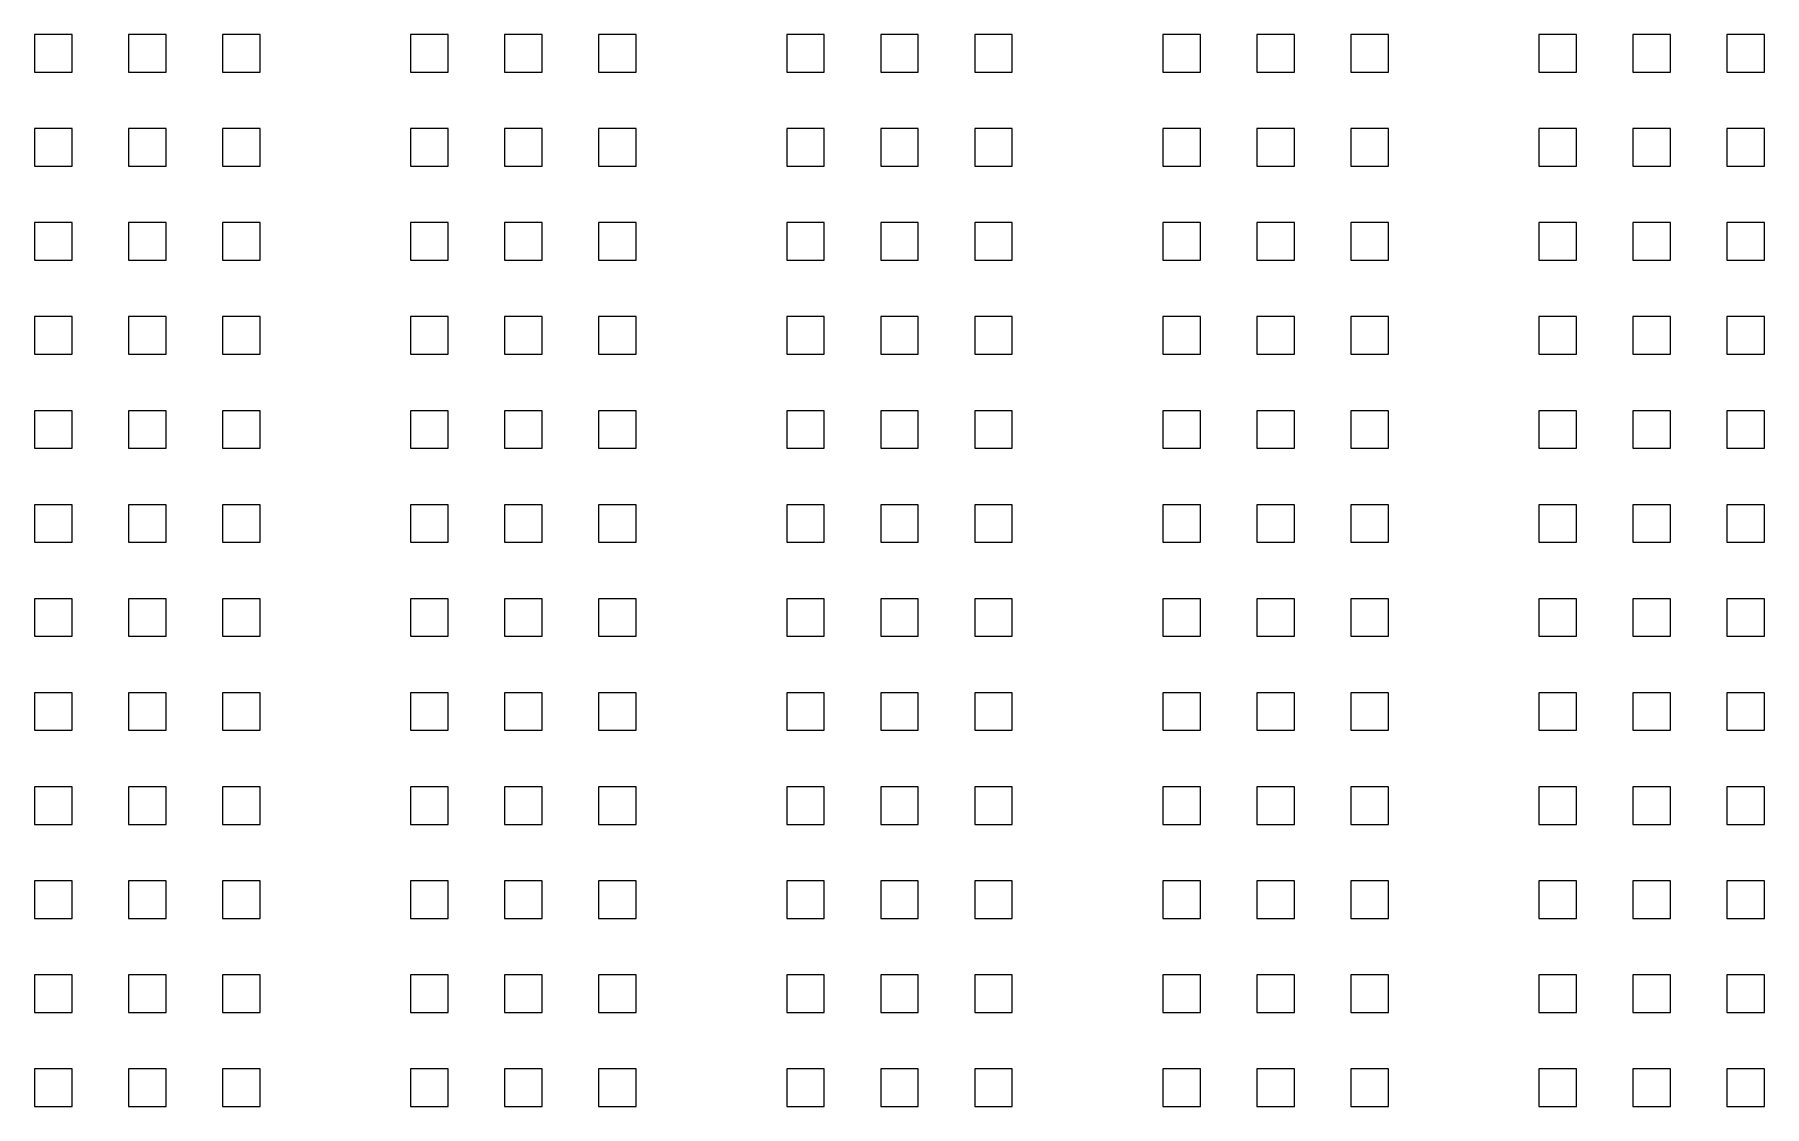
# Model space of a CAD drawing. Extents: x -5117 to 5117, y -2981 to 8396.
# Drawn here: x 95 to 2285, y 2803 to 4160 of the extents above; entities that cross this region are included whole.
import ezdxf

# ---------------------------------------------------------------- set-up
doc = ezdxf.new("R2010")
doc.units = 0
doc.layers.get('0').update_dxf_attribs({"linetype": 'CONTINUOUS'})

msp = doc.modelspace()

# ---------------------------------------------------------------- linework, layer by layer
at = {"color": 7}
for points in [[(142.808577, 4159.79568), (95.205718, 4159.79568), (95.205718, 4112.192821), (142.808577, 4112.192821)], [(261.815725, 4159.79568), (214.212866, 4159.79568), (214.212866, 4112.192821), (261.815725, 4112.192821)], [(380.822873, 4159.79568), (333.220014, 4159.79568), (333.220014, 4112.192821), (380.822873, 4112.192821)], [(618.837169, 4159.79568), (571.23431, 4159.79568), (571.23431, 4112.192821), (618.837169, 4112.192821)], [(737.844317, 4159.79568), (690.241457, 4159.79568), (690.241457, 4112.192821), (737.844317, 4112.192821)], [(856.851464, 4159.79568), (809.248605, 4159.79568), (809.248605, 4112.192821), (856.851464, 4112.192821)], [(1094.86576, 4159.79568), (1047.262901, 4159.79568), (1047.262901, 4112.192821), (1094.86576, 4112.192821)], [(1213.872908, 4159.79568), (1166.270049, 4159.79568), (1166.270049, 4112.192821), (1213.872908, 4112.192821)], [(1332.880056, 4159.79568), (1285.277197, 4159.79568), (1285.277197, 4112.192821), (1332.880056, 4112.192821)], [(1570.894351, 4159.79568), (1523.291492, 4159.79568), (1523.291492, 4112.192821), (1570.894351, 4112.192821)], [(1689.901499, 4159.79568), (1642.29864, 4159.79568), (1642.29864, 4112.192821), (1689.901499, 4112.192821)], [(1808.908647, 4159.79568), (1761.305788, 4159.79568), (1761.305788, 4112.192821), (1808.908647, 4112.192821)], [(2046.922943, 4159.79568), (1999.320084, 4159.79568), (1999.320084, 4112.192821), (2046.922943, 4112.192821)], [(2165.930091, 4159.79568), (2118.327232, 4159.79568), (2118.327232, 4112.192821), (2165.930091, 4112.192821)], [(2284.937238, 4159.79568), (2237.334379, 4159.79568), (2237.334379, 4112.192821), (2284.937238, 4112.192821)], [(142.808577, 4040.788532), (95.205718, 4040.788532), (95.205718, 3993.185673), (142.808577, 3993.185673)], [(261.815725, 4040.788532), (214.212866, 4040.788532), (214.212866, 3993.185673), (261.815725, 3993.185673)], [(380.822873, 4040.788532), (333.220014, 4040.788532), (333.220014, 3993.185673), (380.822873, 3993.185673)], [(618.837169, 4040.788532), (571.23431, 4040.788532), (571.23431, 3993.185673), (618.837169, 3993.185673)], [(737.844317, 4040.788532), (690.241457, 4040.788532), (690.241457, 3993.185673), (737.844317, 3993.185673)], [(856.851464, 4040.788532), (809.248605, 4040.788532), (809.248605, 3993.185673), (856.851464, 3993.185673)], [(1094.86576, 4040.788532), (1047.262901, 4040.788532), (1047.262901, 3993.185673), (1094.86576, 3993.185673)], [(1213.872908, 4040.788532), (1166.270049, 4040.788532), (1166.270049, 3993.185673), (1213.872908, 3993.185673)], [(1332.880056, 4040.788532), (1285.277197, 4040.788532), (1285.277197, 3993.185673), (1332.880056, 3993.185673)], [(1570.894351, 4040.788532), (1523.291492, 4040.788532), (1523.291492, 3993.185673), (1570.894351, 3993.185673)], [(1689.901499, 4040.788532), (1642.29864, 4040.788532), (1642.29864, 3993.185673), (1689.901499, 3993.185673)], [(1808.908647, 4040.788532), (1761.305788, 4040.788532), (1761.305788, 3993.185673), (1808.908647, 3993.185673)], [(2046.922943, 4040.788532), (1999.320084, 4040.788532), (1999.320084, 3993.185673), (2046.922943, 3993.185673)], [(2165.930091, 4040.788532), (2118.327232, 4040.788532), (2118.327232, 3993.185673), (2165.930091, 3993.185673)], [(2284.937238, 4040.788532), (2237.334379, 4040.788532), (2237.334379, 3993.185673), (2284.937238, 3993.185673)], [(142.808577, 3921.781384), (95.205718, 3921.781384), (95.205718, 3874.178525), (142.808577, 3874.178525)], [(261.815725, 3921.781384), (214.212866, 3921.781384), (214.212866, 3874.178525), (261.815725, 3874.178525)], [(380.822873, 3921.781384), (333.220014, 3921.781384), (333.220014, 3874.178525), (380.822873, 3874.178525)], [(618.837169, 3921.781384), (571.23431, 3921.781384), (571.23431, 3874.178525), (618.837169, 3874.178525)], [(737.844317, 3921.781384), (690.241457, 3921.781384), (690.241457, 3874.178525), (737.844317, 3874.178525)], [(856.851464, 3921.781384), (809.248605, 3921.781384), (809.248605, 3874.178525), (856.851464, 3874.178525)], [(1094.86576, 3921.781384), (1047.262901, 3921.781384), (1047.262901, 3874.178525), (1094.86576, 3874.178525)], [(1213.872908, 3921.781384), (1166.270049, 3921.781384), (1166.270049, 3874.178525), (1213.872908, 3874.178525)], [(1332.880056, 3921.781384), (1285.277197, 3921.781384), (1285.277197, 3874.178525), (1332.880056, 3874.178525)], [(1570.894351, 3921.781384), (1523.291492, 3921.781384), (1523.291492, 3874.178525), (1570.894351, 3874.178525)], [(1689.901499, 3921.781384), (1642.29864, 3921.781384), (1642.29864, 3874.178525), (1689.901499, 3874.178525)], [(1808.908647, 3921.781384), (1761.305788, 3921.781384), (1761.305788, 3874.178525), (1808.908647, 3874.178525)], [(2046.922943, 3921.781384), (1999.320084, 3921.781384), (1999.320084, 3874.178525), (2046.922943, 3874.178525)], [(2165.930091, 3921.781384), (2118.327232, 3921.781384), (2118.327232, 3874.178525), (2165.930091, 3874.178525)], [(2284.937238, 3921.781384), (2237.334379, 3921.781384), (2237.334379, 3874.178525), (2284.937238, 3874.178525)], [(142.808577, 3802.774237), (95.205718, 3802.774237), (95.205718, 3755.171377), (142.808577, 3755.171377)], [(261.815725, 3802.774237), (214.212866, 3802.774237), (214.212866, 3755.171377), (261.815725, 3755.171377)], [(380.822873, 3802.774237), (333.220014, 3802.774237), (333.220014, 3755.171377), (380.822873, 3755.171377)], [(618.837169, 3802.774237), (571.23431, 3802.774237), (571.23431, 3755.171377), (618.837169, 3755.171377)], [(737.844317, 3802.774237), (690.241457, 3802.774237), (690.241457, 3755.171377), (737.844317, 3755.171377)], [(856.851464, 3802.774237), (809.248605, 3802.774237), (809.248605, 3755.171377), (856.851464, 3755.171377)], [(1094.86576, 3802.774237), (1047.262901, 3802.774237), (1047.262901, 3755.171377), (1094.86576, 3755.171377)], [(1213.872908, 3802.774237), (1166.270049, 3802.774237), (1166.270049, 3755.171377), (1213.872908, 3755.171377)], [(1332.880056, 3802.774237), (1285.277197, 3802.774237), (1285.277197, 3755.171377), (1332.880056, 3755.171377)], [(1570.894351, 3802.774237), (1523.291492, 3802.774237), (1523.291492, 3755.171377), (1570.894351, 3755.171377)], [(1689.901499, 3802.774237), (1642.29864, 3802.774237), (1642.29864, 3755.171377), (1689.901499, 3755.171377)], [(1808.908647, 3802.774237), (1761.305788, 3802.774237), (1761.305788, 3755.171377), (1808.908647, 3755.171377)], [(2046.922943, 3802.774237), (1999.320084, 3802.774237), (1999.320084, 3755.171377), (2046.922943, 3755.171377)], [(2165.930091, 3802.774237), (2118.327232, 3802.774237), (2118.327232, 3755.171377), (2165.930091, 3755.171377)], [(2284.937238, 3802.774237), (2237.334379, 3802.774237), (2237.334379, 3755.171377), (2284.937238, 3755.171377)], [(142.808577, 3683.767089), (95.205718, 3683.767089), (95.205718, 3636.16423), (142.808577, 3636.16423)], [(261.815725, 3683.767089), (214.212866, 3683.767089), (214.212866, 3636.16423), (261.815725, 3636.16423)], [(380.822873, 3683.767089), (333.220014, 3683.767089), (333.220014, 3636.16423), (380.822873, 3636.16423)], [(618.837169, 3683.767089), (571.23431, 3683.767089), (571.23431, 3636.16423), (618.837169, 3636.16423)], [(737.844317, 3683.767089), (690.241457, 3683.767089), (690.241457, 3636.16423), (737.844317, 3636.16423)], [(856.851464, 3683.767089), (809.248605, 3683.767089), (809.248605, 3636.16423), (856.851464, 3636.16423)], [(1094.86576, 3683.767089), (1047.262901, 3683.767089), (1047.262901, 3636.16423), (1094.86576, 3636.16423)], [(1213.872908, 3683.767089), (1166.270049, 3683.767089), (1166.270049, 3636.16423), (1213.872908, 3636.16423)], [(1332.880056, 3683.767089), (1285.277197, 3683.767089), (1285.277197, 3636.16423), (1332.880056, 3636.16423)], [(1570.894351, 3683.767089), (1523.291492, 3683.767089), (1523.291492, 3636.16423), (1570.894351, 3636.16423)], [(1689.901499, 3683.767089), (1642.29864, 3683.767089), (1642.29864, 3636.16423), (1689.901499, 3636.16423)], [(1808.908647, 3683.767089), (1761.305788, 3683.767089), (1761.305788, 3636.16423), (1808.908647, 3636.16423)], [(2046.922943, 3683.767089), (1999.320084, 3683.767089), (1999.320084, 3636.16423), (2046.922943, 3636.16423)], [(2165.930091, 3683.767089), (2118.327232, 3683.767089), (2118.327232, 3636.16423), (2165.930091, 3636.16423)], [(2284.937238, 3683.767089), (2237.334379, 3683.767089), (2237.334379, 3636.16423), (2284.937238, 3636.16423)], [(142.808577, 3564.759941), (95.205718, 3564.759941), (95.205718, 3517.157082), (142.808577, 3517.157082)], [(261.815725, 3564.759941), (214.212866, 3564.759941), (214.212866, 3517.157082), (261.815725, 3517.157082)], [(380.822873, 3564.759941), (333.220014, 3564.759941), (333.220014, 3517.157082), (380.822873, 3517.157082)], [(618.837169, 3564.759941), (571.23431, 3564.759941), (571.23431, 3517.157082), (618.837169, 3517.157082)], [(737.844317, 3564.759941), (690.241457, 3564.759941), (690.241457, 3517.157082), (737.844317, 3517.157082)], [(856.851464, 3564.759941), (809.248605, 3564.759941), (809.248605, 3517.157082), (856.851464, 3517.157082)], [(1094.86576, 3564.759941), (1047.262901, 3564.759941), (1047.262901, 3517.157082), (1094.86576, 3517.157082)], [(1213.872908, 3564.759941), (1166.270049, 3564.759941), (1166.270049, 3517.157082), (1213.872908, 3517.157082)], [(1332.880056, 3564.759941), (1285.277197, 3564.759941), (1285.277197, 3517.157082), (1332.880056, 3517.157082)], [(1570.894351, 3564.759941), (1523.291492, 3564.759941), (1523.291492, 3517.157082), (1570.894351, 3517.157082)], [(1689.901499, 3564.759941), (1642.29864, 3564.759941), (1642.29864, 3517.157082), (1689.901499, 3517.157082)], [(1808.908647, 3564.759941), (1761.305788, 3564.759941), (1761.305788, 3517.157082), (1808.908647, 3517.157082)], [(2046.922943, 3564.759941), (1999.320084, 3564.759941), (1999.320084, 3517.157082), (2046.922943, 3517.157082)], [(2165.930091, 3564.759941), (2118.327232, 3564.759941), (2118.327232, 3517.157082), (2165.930091, 3517.157082)], [(2284.937238, 3564.759941), (2237.334379, 3564.759941), (2237.334379, 3517.157082), (2284.937238, 3517.157082)], [(142.808577, 3445.752793), (95.205718, 3445.752793), (95.205718, 3398.149934), (142.808577, 3398.149934)], [(261.815725, 3445.752793), (214.212866, 3445.752793), (214.212866, 3398.149934), (261.815725, 3398.149934)], [(380.822873, 3445.752793), (333.220014, 3445.752793), (333.220014, 3398.149934), (380.822873, 3398.149934)], [(618.837169, 3445.752793), (571.23431, 3445.752793), (571.23431, 3398.149934), (618.837169, 3398.149934)], [(737.844317, 3445.752793), (690.241457, 3445.752793), (690.241457, 3398.149934), (737.844317, 3398.149934)], [(856.851464, 3445.752793), (809.248605, 3445.752793), (809.248605, 3398.149934), (856.851464, 3398.149934)], [(1094.86576, 3445.752793), (1047.262901, 3445.752793), (1047.262901, 3398.149934), (1094.86576, 3398.149934)], [(1213.872908, 3445.752793), (1166.270049, 3445.752793), (1166.270049, 3398.149934), (1213.872908, 3398.149934)], [(1332.880056, 3445.752793), (1285.277197, 3445.752793), (1285.277197, 3398.149934), (1332.880056, 3398.149934)], [(1570.894351, 3445.752793), (1523.291492, 3445.752793), (1523.291492, 3398.149934), (1570.894351, 3398.149934)], [(1689.901499, 3445.752793), (1642.29864, 3445.752793), (1642.29864, 3398.149934), (1689.901499, 3398.149934)], [(1808.908647, 3445.752793), (1761.305788, 3445.752793), (1761.305788, 3398.149934), (1808.908647, 3398.149934)], [(2046.922943, 3445.752793), (1999.320084, 3445.752793), (1999.320084, 3398.149934), (2046.922943, 3398.149934)], [(2165.930091, 3445.752793), (2118.327232, 3445.752793), (2118.327232, 3398.149934), (2165.930091, 3398.149934)], [(2284.937238, 3445.752793), (2237.334379, 3445.752793), (2237.334379, 3398.149934), (2284.937238, 3398.149934)], [(142.808577, 3326.745645), (95.205718, 3326.745645), (95.205718, 3279.142786), (142.808577, 3279.142786)], [(261.815725, 3326.745645), (214.212866, 3326.745645), (214.212866, 3279.142786), (261.815725, 3279.142786)], [(380.822873, 3326.745645), (333.220014, 3326.745645), (333.220014, 3279.142786), (380.822873, 3279.142786)], [(618.837169, 3326.745645), (571.23431, 3326.745645), (571.23431, 3279.142786), (618.837169, 3279.142786)], [(737.844317, 3326.745645), (690.241457, 3326.745645), (690.241457, 3279.142786), (737.844317, 3279.142786)], [(856.851464, 3326.745645), (809.248605, 3326.745645), (809.248605, 3279.142786), (856.851464, 3279.142786)], [(1094.86576, 3326.745645), (1047.262901, 3326.745645), (1047.262901, 3279.142786), (1094.86576, 3279.142786)], [(1213.872908, 3326.745645), (1166.270049, 3326.745645), (1166.270049, 3279.142786), (1213.872908, 3279.142786)], [(1332.880056, 3326.745645), (1285.277197, 3326.745645), (1285.277197, 3279.142786), (1332.880056, 3279.142786)], [(1570.894351, 3326.745645), (1523.291492, 3326.745645), (1523.291492, 3279.142786), (1570.894351, 3279.142786)], [(1689.901499, 3326.745645), (1642.29864, 3326.745645), (1642.29864, 3279.142786), (1689.901499, 3279.142786)], [(1808.908647, 3326.745645), (1761.305788, 3326.745645), (1761.305788, 3279.142786), (1808.908647, 3279.142786)], [(2046.922943, 3326.745645), (1999.320084, 3326.745645), (1999.320084, 3279.142786), (2046.922943, 3279.142786)], [(2165.930091, 3326.745645), (2118.327232, 3326.745645), (2118.327232, 3279.142786), (2165.930091, 3279.142786)], [(2284.937238, 3326.745645), (2237.334379, 3326.745645), (2237.334379, 3279.142786), (2284.937238, 3279.142786)], [(142.808577, 3207.738497), (95.205718, 3207.738497), (95.205718, 3160.135638), (142.808577, 3160.135638)], [(261.815725, 3207.738497), (214.212866, 3207.738497), (214.212866, 3160.135638), (261.815725, 3160.135638)], [(380.822873, 3207.738497), (333.220014, 3207.738497), (333.220014, 3160.135638), (380.822873, 3160.135638)], [(618.837169, 3207.738497), (571.23431, 3207.738497), (571.23431, 3160.135638), (618.837169, 3160.135638)], [(737.844317, 3207.738497), (690.241457, 3207.738497), (690.241457, 3160.135638), (737.844317, 3160.135638)], [(856.851464, 3207.738497), (809.248605, 3207.738497), (809.248605, 3160.135638), (856.851464, 3160.135638)], [(1094.86576, 3207.738497), (1047.262901, 3207.738497), (1047.262901, 3160.135638), (1094.86576, 3160.135638)], [(1213.872908, 3207.738497), (1166.270049, 3207.738497), (1166.270049, 3160.135638), (1213.872908, 3160.135638)], [(1332.880056, 3207.738497), (1285.277197, 3207.738497), (1285.277197, 3160.135638), (1332.880056, 3160.135638)], [(1570.894351, 3207.738497), (1523.291492, 3207.738497), (1523.291492, 3160.135638), (1570.894351, 3160.135638)], [(1689.901499, 3207.738497), (1642.29864, 3207.738497), (1642.29864, 3160.135638), (1689.901499, 3160.135638)], [(1808.908647, 3207.738497), (1761.305788, 3207.738497), (1761.305788, 3160.135638), (1808.908647, 3160.135638)], [(2046.922943, 3207.738497), (1999.320084, 3207.738497), (1999.320084, 3160.135638), (2046.922943, 3160.135638)], [(2165.930091, 3207.738497), (2118.327232, 3207.738497), (2118.327232, 3160.135638), (2165.930091, 3160.135638)], [(2284.937238, 3207.738497), (2237.334379, 3207.738497), (2237.334379, 3160.135638), (2284.937238, 3160.135638)], [(142.808577, 3088.73135), (95.205718, 3088.73135), (95.205718, 3041.12849), (142.808577, 3041.12849)], [(261.815725, 3088.73135), (214.212866, 3088.73135), (214.212866, 3041.12849), (261.815725, 3041.12849)], [(380.822873, 3088.73135), (333.220014, 3088.73135), (333.220014, 3041.12849), (380.822873, 3041.12849)], [(618.837169, 3088.73135), (571.23431, 3088.73135), (571.23431, 3041.12849), (618.837169, 3041.12849)], [(737.844317, 3088.73135), (690.241457, 3088.73135), (690.241457, 3041.12849), (737.844317, 3041.12849)], [(856.851464, 3088.73135), (809.248605, 3088.73135), (809.248605, 3041.12849), (856.851464, 3041.12849)], [(1094.86576, 3088.73135), (1047.262901, 3088.73135), (1047.262901, 3041.12849), (1094.86576, 3041.12849)], [(1213.872908, 3088.73135), (1166.270049, 3088.73135), (1166.270049, 3041.12849), (1213.872908, 3041.12849)], [(1332.880056, 3088.73135), (1285.277197, 3088.73135), (1285.277197, 3041.12849), (1332.880056, 3041.12849)], [(1570.894351, 3088.73135), (1523.291492, 3088.73135), (1523.291492, 3041.12849), (1570.894351, 3041.12849)], [(1689.901499, 3088.73135), (1642.29864, 3088.73135), (1642.29864, 3041.12849), (1689.901499, 3041.12849)], [(1808.908647, 3088.73135), (1761.305788, 3088.73135), (1761.305788, 3041.12849), (1808.908647, 3041.12849)], [(2046.922943, 3088.73135), (1999.320084, 3088.73135), (1999.320084, 3041.12849), (2046.922943, 3041.12849)], [(2165.930091, 3088.73135), (2118.327232, 3088.73135), (2118.327232, 3041.12849), (2165.930091, 3041.12849)], [(2284.937238, 3088.73135), (2237.334379, 3088.73135), (2237.334379, 3041.12849), (2284.937238, 3041.12849)], [(142.808577, 2969.724202), (95.205718, 2969.724202), (95.205718, 2922.121343), (142.808577, 2922.121343)], [(261.815725, 2969.724202), (214.212866, 2969.724202), (214.212866, 2922.121343), (261.815725, 2922.121343)], [(380.822873, 2969.724202), (333.220014, 2969.724202), (333.220014, 2922.121343), (380.822873, 2922.121343)], [(618.837169, 2969.724202), (571.23431, 2969.724202), (571.23431, 2922.121343), (618.837169, 2922.121343)], [(737.844317, 2969.724202), (690.241457, 2969.724202), (690.241457, 2922.121343), (737.844317, 2922.121343)], [(856.851464, 2969.724202), (809.248605, 2969.724202), (809.248605, 2922.121343), (856.851464, 2922.121343)], [(1094.86576, 2969.724202), (1047.262901, 2969.724202), (1047.262901, 2922.121343), (1094.86576, 2922.121343)], [(1213.872908, 2969.724202), (1166.270049, 2969.724202), (1166.270049, 2922.121343), (1213.872908, 2922.121343)], [(1332.880056, 2969.724202), (1285.277197, 2969.724202), (1285.277197, 2922.121343), (1332.880056, 2922.121343)], [(1570.894351, 2969.724202), (1523.291492, 2969.724202), (1523.291492, 2922.121343), (1570.894351, 2922.121343)], [(1689.901499, 2969.724202), (1642.29864, 2969.724202), (1642.29864, 2922.121343), (1689.901499, 2922.121343)], [(1808.908647, 2969.724202), (1761.305788, 2969.724202), (1761.305788, 2922.121343), (1808.908647, 2922.121343)], [(2046.922943, 2969.724202), (1999.320084, 2969.724202), (1999.320084, 2922.121343), (2046.922943, 2922.121343)], [(2165.930091, 2969.724202), (2118.327232, 2969.724202), (2118.327232, 2922.121343), (2165.930091, 2922.121343)], [(2284.937238, 2969.724202), (2237.334379, 2969.724202), (2237.334379, 2922.121343), (2284.937238, 2922.121343)], [(142.808577, 2850.717054), (95.205718, 2850.717054), (95.205718, 2803.114195), (142.808577, 2803.114195)], [(261.815725, 2850.717054), (214.212866, 2850.717054), (214.212866, 2803.114195), (261.815725, 2803.114195)], [(380.822873, 2850.717054), (333.220014, 2850.717054), (333.220014, 2803.114195), (380.822873, 2803.114195)], [(618.837169, 2850.717054), (571.23431, 2850.717054), (571.23431, 2803.114195), (618.837169, 2803.114195)], [(737.844317, 2850.717054), (690.241457, 2850.717054), (690.241457, 2803.114195), (737.844317, 2803.114195)], [(856.851464, 2850.717054), (809.248605, 2850.717054), (809.248605, 2803.114195), (856.851464, 2803.114195)], [(1094.86576, 2850.717054), (1047.262901, 2850.717054), (1047.262901, 2803.114195), (1094.86576, 2803.114195)], [(1213.872908, 2850.717054), (1166.270049, 2850.717054), (1166.270049, 2803.114195), (1213.872908, 2803.114195)], [(1332.880056, 2850.717054), (1285.277197, 2850.717054), (1285.277197, 2803.114195), (1332.880056, 2803.114195)], [(1570.894351, 2850.717054), (1523.291492, 2850.717054), (1523.291492, 2803.114195), (1570.894351, 2803.114195)], [(1689.901499, 2850.717054), (1642.29864, 2850.717054), (1642.29864, 2803.114195), (1689.901499, 2803.114195)], [(1808.908647, 2850.717054), (1761.305788, 2850.717054), (1761.305788, 2803.114195), (1808.908647, 2803.114195)], [(2046.922943, 2850.717054), (1999.320084, 2850.717054), (1999.320084, 2803.114195), (2046.922943, 2803.114195)], [(2165.930091, 2850.717054), (2118.327232, 2850.717054), (2118.327232, 2803.114195), (2165.930091, 2803.114195)], [(2284.937238, 2850.717054), (2237.334379, 2850.717054), (2237.334379, 2803.114195), (2284.937238, 2803.114195)]]:
    msp.add_lwpolyline(points, close=True, dxfattribs=at)

doc.saveas('drawing.dxf')
